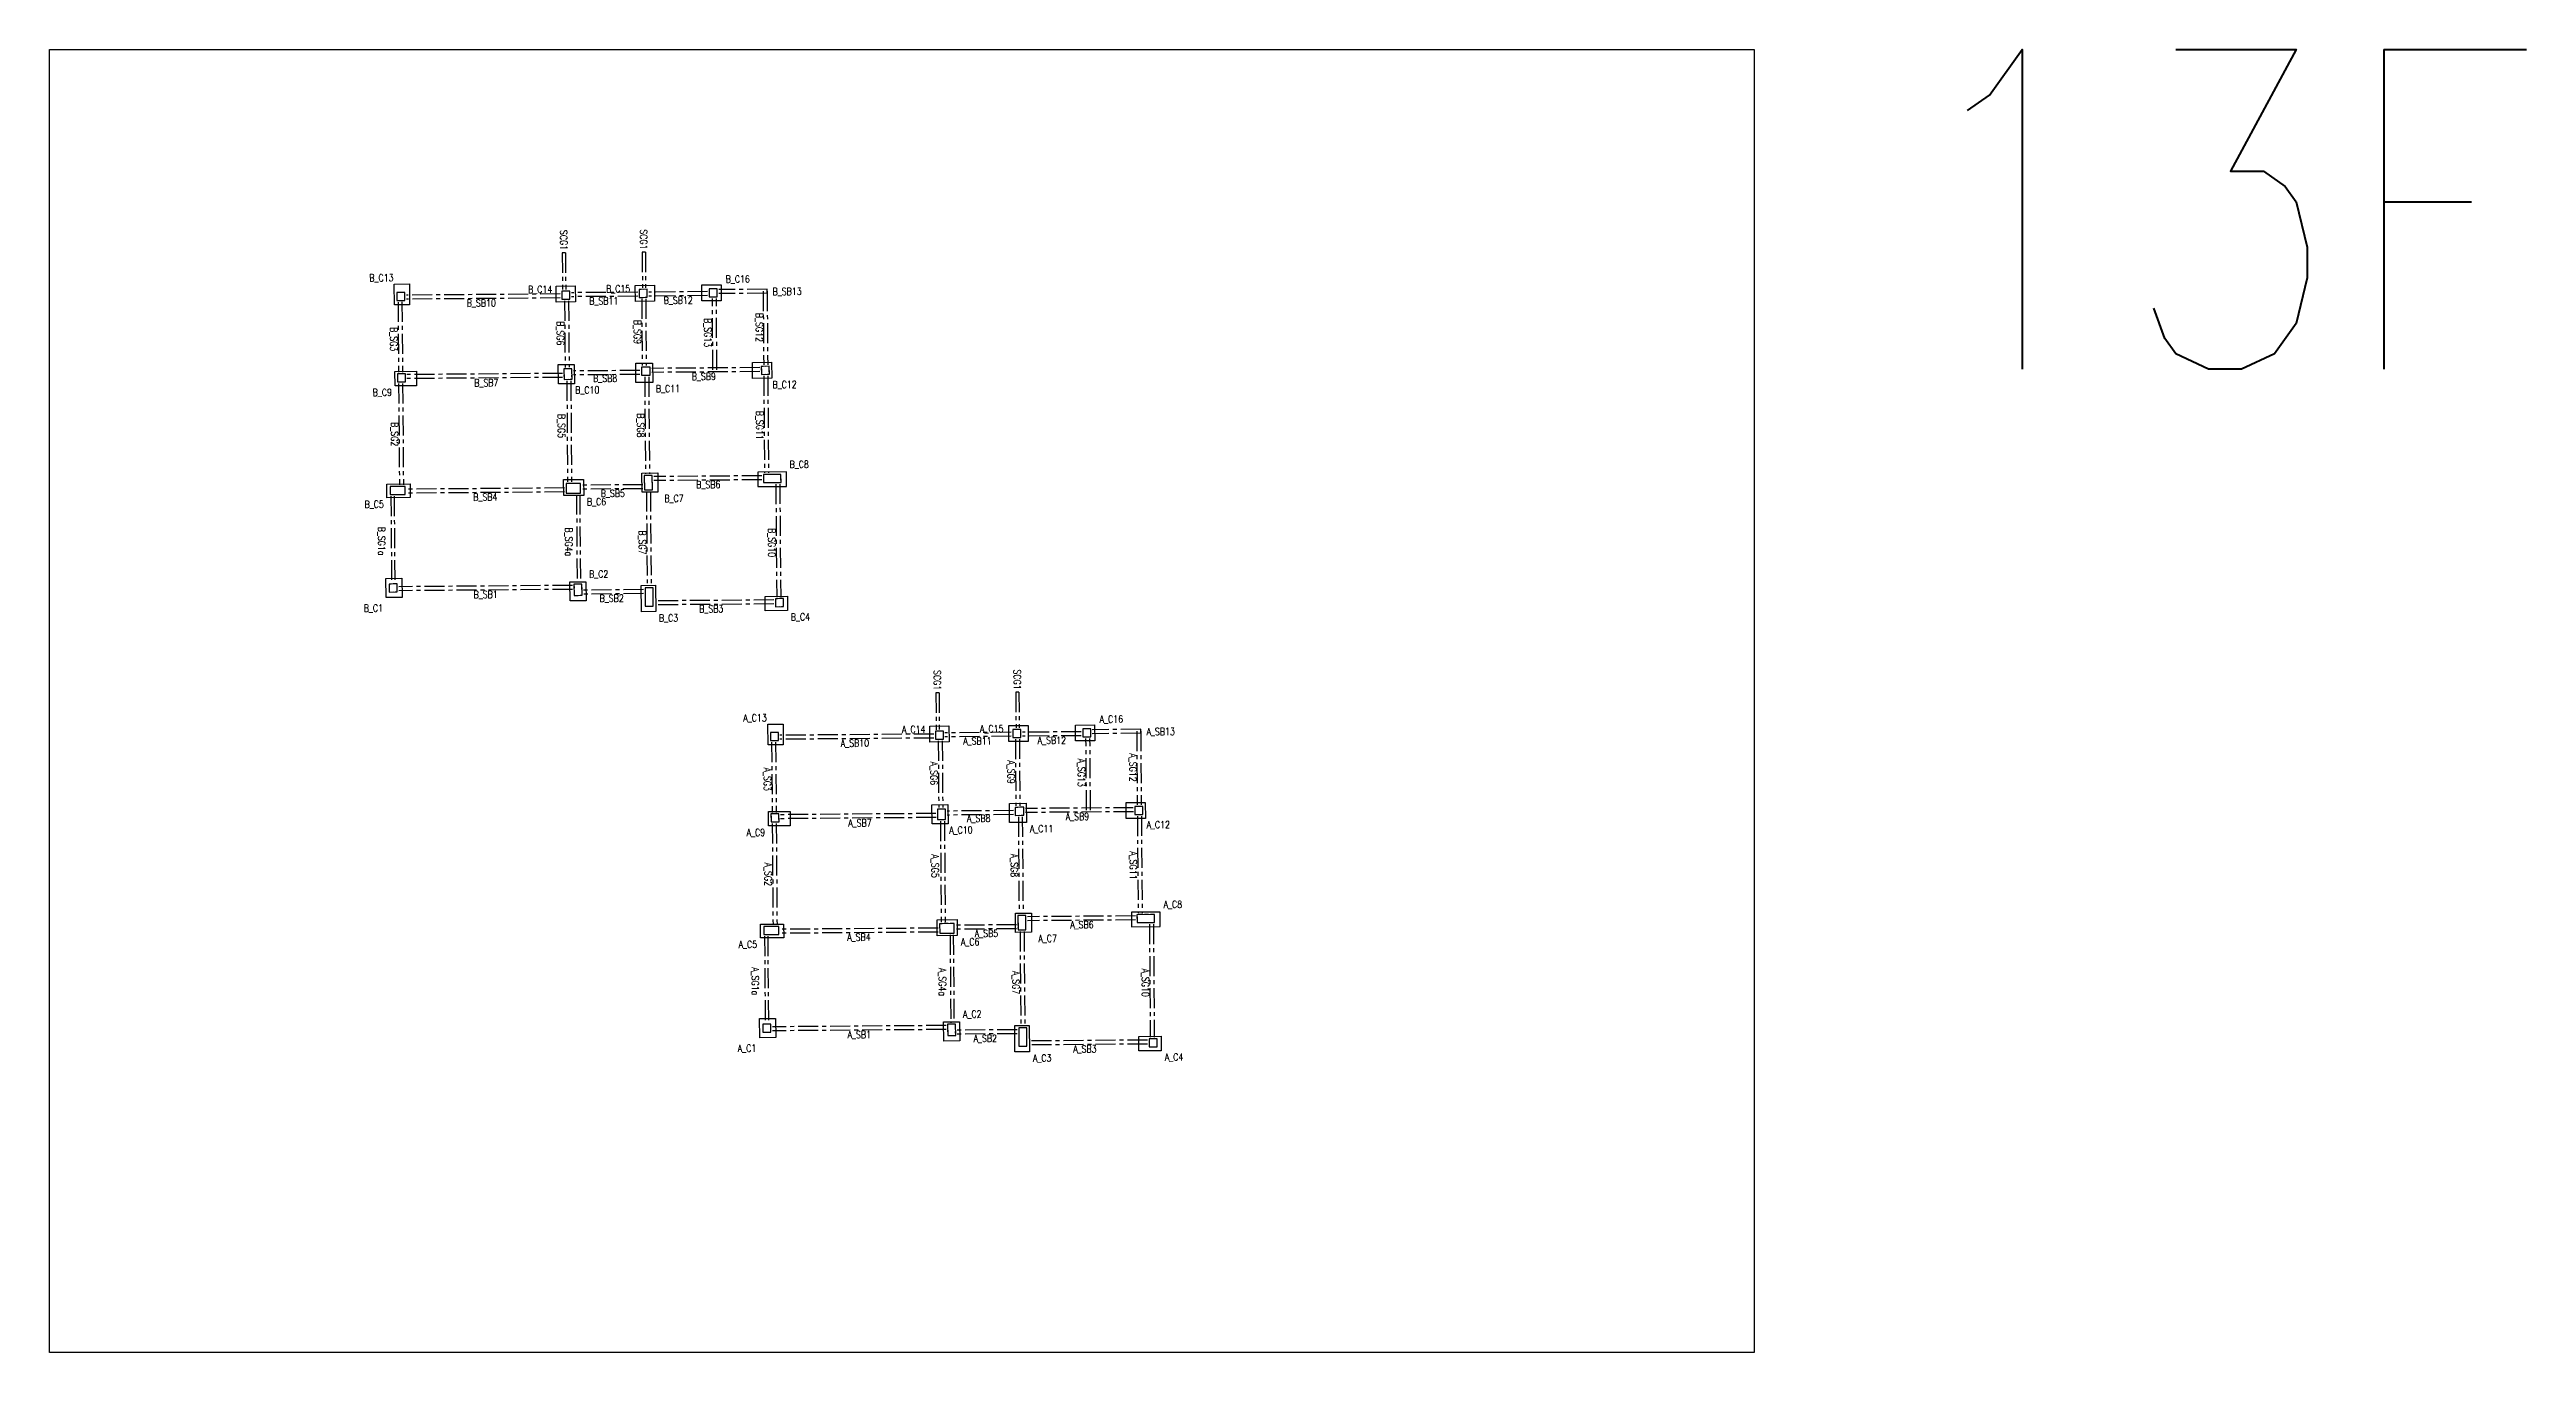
# Model space of a CAD drawing. Header units: millimetres. Extents: x 39613 to 69886, y 27475 to 191272.
# Drawn here: x 50002 to 65498, y 137340 to 145495 of the extents above; entities that cross this region are included whole.
import ezdxf
from ezdxf.enums import TextEntityAlignment as Align

# ---------------------------------------------------------------- set-up
doc = ezdxf.new("R2010")
doc.units = ezdxf.units.MM
doc.header["$LTSCALE"] = 100
doc.header["$MEASUREMENT"] = 0
doc.linetypes.add('CENTER', pattern=[2, 1.25, -0.25, 0.25, -0.25])
doc.linetypes.add('HIDDEN', pattern=[0.375, 0.25, -0.125])
for name, color, linetype in [('TC-COLUMN', 1, 'Continuous'), ('TC-TB', 2, 'Continuous'), ('TC-TC', 4, 'Continuous'), ('TC-虛鋼柱', 4, 'HIDDEN'), ('TC-鋼柱', 11, 'Continuous'), ('TC-鋼粱', 183, 'CENTER')]:
    doc.layers.add(name, color=color, linetype=linetype)
doc.styles.get("Standard").update_dxf_attribs({"font": 'txt.shx', "width": 0.8, "bigfont": 'ae.shx'})

msp = doc.modelspace()

# ---------------------------------------------------------------- linework, layer by layer
at = {"layer": 'Defpoints'}
msp.add_lwpolyline([(60666.19, 145494.97), (60666.19, 137339.6), (50001.56, 137339.6), (50001.56, 145494.97)], close=True, dxfattribs=at)
at = {"layer": 'TC-COLUMN'}
for points in [[(52253.27, 144027.58), (52254.27, 143897.58), (52159.27, 143896.85), (52158.27, 144026.85)], [(53170.73, 144014.63), (53290.73, 144015.55), (53291.49, 143915.55), (53171.5, 143914.63)], [(53665.78, 144018.43), (53785.77, 144019.35), (53786.54, 143919.35), (53666.54, 143918.43)], [(54082.66, 144021.63), (54202.65, 144022.55), (54203.42, 143922.55), (54083.42, 143921.63)], [(53284.57, 143523.49), (53285.49, 143403.49), (53185.49, 143402.72), (53184.57, 143522.72)], [(53774.35, 143531.75), (53775.27, 143411.75), (53670.27, 143410.94), (53669.35, 143530.94)], [(54399.36, 143536.33), (54519.35, 143537.25), (54520.12, 143437.25), (54400.13, 143436.33)], [(52163.17, 143389.68), (52162.47, 143479.68), (52297.47, 143480.72), (52298.16, 143390.72)], [(52111.78, 142774.46), (52256.78, 142775.57), (52257.43, 142690.57), (52112.44, 142689.46)], [(53217.6, 142802.95), (53342.59, 142803.91), (53343.36, 142703.91), (53218.37, 142702.95)], [(53807.3, 142844.48), (53808.22, 142724.48), (53708.22, 142723.71), (53707.3, 142843.71)], [(54432.28, 142849.27), (54432.97, 142759.27), (54612.96, 142760.66), (54612.27, 142850.66)], [(52107.24, 142064.34), (52106.32, 142184.33), (52206.31, 142185.1), (52207.23, 142065.11)], [(53258.43, 142043.24), (53257.51, 142163.24), (53357.51, 142164.01), (53358.43, 142044.01)], [(53702.83, 142140.85), (53792.83, 142141.54), (53794.1, 141976.55), (53704.1, 141975.86)], [(54478.25, 142072.11), (54618.24, 142073.18), (54618.93, 141983.19), (54478.94, 141982.11)], [(54590.7, 141272.95), (54591.7, 141142.95), (54496.7, 141142.22), (54495.7, 141272.22)], [(55508.16, 141260), (55628.16, 141260.92), (55628.92, 141160.92), (55508.93, 141160)], [(56003.21, 141263.8), (56123.2, 141264.72), (56123.97, 141164.72), (56003.97, 141163.8)], [(56420.09, 141267), (56540.08, 141267.92), (56540.85, 141167.92), (56420.85, 141167)], [(54500.6, 140635.05), (54499.91, 140725.05), (54634.9, 140726.09), (54635.59, 140636.09)], [(55622, 140768.85), (55622.92, 140648.86), (55522.92, 140648.09), (55522, 140768.09)], [(56111.78, 140777.12), (56112.7, 140657.12), (56007.7, 140656.31), (56006.78, 140776.31)], [(56736.79, 140781.7), (56856.78, 140782.62), (56857.55, 140682.62), (56737.56, 140681.7)], [(56144.73, 140089.85), (56145.65, 139969.85), (56045.65, 139969.08), (56044.73, 140089.08)], [(56769.71, 140094.64), (56770.4, 140004.64), (56950.39, 140006.03), (56949.7, 140096.03)], [(54449.21, 140019.83), (54594.21, 140020.94), (54594.86, 139935.94), (54449.87, 139934.83)], [(55555.03, 140048.32), (55680.02, 140049.28), (55680.79, 139949.28), (55555.8, 139948.32)], [(54444.67, 139309.71), (54443.75, 139429.7), (54543.74, 139430.47), (54544.66, 139310.48)], [(55595.86, 139288.61), (55594.94, 139408.61), (55694.94, 139409.37), (55695.86, 139289.38)], [(56040.26, 139386.22), (56130.26, 139386.91), (56131.53, 139221.92), (56041.53, 139221.23)], [(56815.68, 139317.48), (56955.67, 139318.55), (56956.36, 139228.56), (56816.37, 139227.48)]]:
    msp.add_lwpolyline(points, close=True, dxfattribs=at)
at = {"layer": 'TC-虛鋼柱'}
for points in [[(52174.06, 143924.47), (52224.06, 143924.85), (52223.67, 143974.85), (52173.68, 143974.47)], [(53206.36, 143932.4), (53256.36, 143932.78), (53255.98, 143982.78), (53205.98, 143982.39)], [(53691.35, 143943.62), (53741.35, 143944.01), (53740.97, 143994), (53690.97, 143993.62)], [(54128.23, 143946.98), (54178.23, 143947.36), (54177.84, 143997.36), (54127.85, 143996.98)], [(53220.28, 143430.49), (53270.28, 143430.87), (53269.78, 143495.87), (53219.78, 143495.49)], [(53704.92, 143456.21), (53759.92, 143456.63), (53759.54, 143506.63), (53704.54, 143506.21)], [(54454.93, 143461.75), (54504.93, 143462.13), (54504.55, 143512.13), (54454.55, 143511.75)], [(52177.97, 143414.8), (52227.97, 143415.18), (52227.59, 143465.18), (52177.59, 143464.8)], [(52132.28, 142709.61), (52227.28, 142710.34), (52226.9, 142760.34), (52131.9, 142759.61)], [(53233.25, 142718.07), (53323.25, 142718.76), (53322.79, 142778.76), (53232.79, 142778.07)], [(53723.1, 142738.83), (53773.1, 142739.21), (53772.41, 142829.21), (53722.41, 142828.83)], [(54577.77, 142785.38), (54577.39, 142835.38), (54467.39, 142834.54), (54467.78, 142784.54)], [(52126.97, 142099.49), (52176.97, 142099.87), (52176.58, 142149.87), (52126.58, 142149.49)], [(53283.16, 142078.43), (53333.16, 142078.82), (53332.62, 142148.81), (53282.63, 142148.43)], [(53728.83, 142011.04), (53778.83, 142011.42), (53777.95, 142126.42), (53727.95, 142126.03)], [(54543.74, 142007.61), (54593.74, 142007.99), (54593.36, 142057.99), (54543.36, 142057.61)], [(54511.49, 141169.84), (54561.49, 141170.22), (54561.1, 141220.22), (54511.11, 141219.84)], [(55543.79, 141177.77), (55593.79, 141178.15), (55593.41, 141228.15), (55543.41, 141227.76)], [(56028.78, 141188.99), (56078.78, 141189.38), (56078.4, 141239.37), (56028.4, 141238.99)], [(56465.66, 141192.35), (56515.66, 141192.73), (56515.27, 141242.73), (56465.28, 141242.35)], [(54515.4, 140660.17), (54565.4, 140660.55), (54565.02, 140710.55), (54515.02, 140710.17)], [(55557.71, 140675.86), (55607.71, 140676.24), (55607.21, 140741.24), (55557.21, 140740.86)], [(56042.35, 140701.58), (56097.35, 140702), (56096.97, 140752), (56041.97, 140751.58)], [(56792.36, 140707.12), (56842.36, 140707.5), (56841.98, 140757.5), (56791.98, 140757.12)], [(54469.71, 139954.98), (54564.71, 139955.71), (54564.33, 140005.71), (54469.33, 140004.98)], [(55570.68, 139963.44), (55660.68, 139964.13), (55660.22, 140024.13), (55570.22, 140023.44)], [(56060.54, 139984.2), (56110.53, 139984.58), (56109.84, 140074.58), (56059.84, 140074.2)], [(56915.2, 140030.75), (56914.82, 140080.75), (56804.82, 140079.91), (56805.21, 140029.91)], [(54464.4, 139344.86), (54514.4, 139345.24), (54514.01, 139395.24), (54464.01, 139394.86)], [(55620.59, 139323.8), (55670.59, 139324.19), (55670.05, 139394.18), (55620.06, 139393.8)], [(56066.26, 139256.41), (56116.26, 139256.79), (56115.38, 139371.79), (56065.38, 139371.4)], [(56881.17, 139252.98), (56931.17, 139253.36), (56930.79, 139303.36), (56880.79, 139302.98)]]:
    msp.add_lwpolyline(points, close=True, dxfattribs=at)
at = {"layer": 'TC-鋼柱'}
for points in [[(52174.06, 143924.47), (52224.06, 143924.85), (52223.67, 143974.85), (52173.68, 143974.47)], [(53206.36, 143932.4), (53256.36, 143932.78), (53255.98, 143982.78), (53205.98, 143982.39)], [(53691.35, 143943.62), (53741.35, 143944.01), (53740.97, 143994), (53690.97, 143993.62)], [(54128.23, 143946.98), (54178.23, 143947.36), (54177.84, 143997.36), (54127.85, 143996.98)], [(53220.28, 143430.49), (53270.28, 143430.87), (53269.78, 143495.87), (53219.78, 143495.49)], [(53704.92, 143456.21), (53759.92, 143456.63), (53759.54, 143506.63), (53704.54, 143506.21)], [(54454.93, 143461.75), (54504.93, 143462.13), (54504.55, 143512.13), (54454.55, 143511.75)], [(52177.97, 143414.8), (52227.97, 143415.18), (52227.59, 143465.18), (52177.59, 143464.8)], [(52132.28, 142709.61), (52227.28, 142710.34), (52226.9, 142760.34), (52131.9, 142759.61)], [(53233.25, 142718.07), (53323.25, 142718.76), (53322.79, 142778.76), (53232.79, 142778.07)], [(53723.1, 142738.83), (53773.1, 142739.21), (53772.41, 142829.21), (53722.41, 142828.83)], [(54577.77, 142785.38), (54577.39, 142835.38), (54467.39, 142834.54), (54467.78, 142784.54)], [(52126.97, 142099.49), (52176.97, 142099.87), (52176.58, 142149.87), (52126.58, 142149.49)], [(53283.16, 142078.43), (53333.16, 142078.82), (53332.62, 142148.81), (53282.63, 142148.43)], [(53728.83, 142011.04), (53778.83, 142011.42), (53777.95, 142126.42), (53727.95, 142126.03)], [(54543.74, 142007.61), (54593.74, 142007.99), (54593.36, 142057.99), (54543.36, 142057.61)], [(54511.49, 141169.84), (54561.49, 141170.22), (54561.1, 141220.22), (54511.11, 141219.84)], [(55543.79, 141177.77), (55593.79, 141178.15), (55593.41, 141228.15), (55543.41, 141227.76)], [(56028.78, 141188.99), (56078.78, 141189.38), (56078.4, 141239.37), (56028.4, 141238.99)], [(56465.66, 141192.35), (56515.66, 141192.73), (56515.27, 141242.73), (56465.28, 141242.35)], [(54515.4, 140660.17), (54565.4, 140660.55), (54565.02, 140710.55), (54515.02, 140710.17)], [(55557.71, 140675.86), (55607.71, 140676.24), (55607.21, 140741.24), (55557.21, 140740.86)], [(56042.35, 140701.58), (56097.35, 140702), (56096.97, 140752), (56041.97, 140751.58)], [(56792.36, 140707.12), (56842.36, 140707.5), (56841.98, 140757.5), (56791.98, 140757.12)], [(54469.71, 139954.98), (54564.71, 139955.71), (54564.33, 140005.71), (54469.33, 140004.98)], [(55570.68, 139963.44), (55660.68, 139964.13), (55660.22, 140024.13), (55570.22, 140023.44)], [(56060.54, 139984.2), (56110.53, 139984.58), (56109.84, 140074.58), (56059.84, 140074.2)], [(56915.2, 140030.75), (56914.82, 140080.75), (56804.82, 140079.91), (56805.21, 140029.91)], [(54464.4, 139344.86), (54514.4, 139345.24), (54514.01, 139395.24), (54464.01, 139394.86)], [(55620.59, 139323.8), (55670.59, 139324.19), (55670.05, 139394.18), (55620.06, 139393.8)], [(56066.26, 139256.41), (56116.26, 139256.79), (56115.38, 139371.79), (56065.38, 139371.4)], [(56881.17, 139252.98), (56931.17, 139253.36), (56930.79, 139303.36), (56880.79, 139302.98)]]:
    msp.add_lwpolyline(points, close=True, dxfattribs=at)
at = {"layer": 'TC-鋼粱'}
for p, q in [((53229.13, 144222.6), (53209.14, 144222.44)), ((53209.14, 144222.44), (53210.9, 143992.43)), ((53229.13, 144222.6), (53230.9, 143992.59)), ((53729.18, 144226.44), (53709.18, 144226.28)), ((53709.18, 144226.28), (53710.89, 144003.77)), ((53729.18, 144226.44), (53730.89, 144003.93)), ((53196.11, 143964.82), (52233.81, 143957.43)), ((53681.1, 143976.04), (53266.05, 143972.86)), ((54117.98, 143979.4), (53751.1, 143976.58)), ((54490.84, 143994.76), (54187.88, 143992.44)), ((54491.03, 143969.76), (54188.07, 143967.44)), ((54465.94, 143982.07), (54469.47, 143521.86)), ((54491.03, 143969.76), (54490.84, 143994.76)), ((54490.94, 143982.26), (54494.47, 143522.06)), ((52181.64, 143914.53), (52185.01, 143474.85)), ((52206.64, 143914.72), (52210.01, 143475.04)), ((53196.31, 143939.82), (52234, 143932.43)), ((53223.91, 143922.53), (53227.12, 143505.54)), ((53248.91, 143922.72), (53252.12, 143505.74)), ((53681.29, 143951.04), (53266.25, 143947.86)), ((53706.43, 143933.74), (53709.63, 143516.25)), ((53731.43, 143933.93), (53734.63, 143516.44)), ((54118.17, 143954.4), (53751.29, 143951.58)), ((54151.74, 143489.42), (54148.31, 143937.13)), ((54176.74, 143489.61), (54173.31, 143937.32)), ((54444.61, 143504.17), (53769.6, 143498.99)), ((52185.55, 143404.85), (52190.43, 142770.06)), ((52210.55, 143405.05), (52215.42, 142770.25)), ((53209.99, 143467.72), (52237.63, 143460.26)), ((53210.18, 143442.72), (52237.82, 143435.26)), ((53237.85, 143420.62), (53242.71, 142788.14)), ((53262.85, 143420.82), (53267.71, 142788.33)), ((53694.69, 143486.13), (53279.88, 143482.95)), ((53694.89, 143461.13), (53280.07, 143457.95)), ((53725.17, 143446.37), (53729.84, 142838.88)), ((53750.17, 143446.56), (53754.84, 142839.08)), ((54444.8, 143479.17), (53769.79, 143473.99)), ((54470.01, 143451.87), (54474.67, 142844.59)), ((54495.01, 143452.06), (54499.67, 142844.79)), ((53223, 142750.49), (52237.03, 142742.92)), ((53223.19, 142725.49), (52237.22, 142717.92)), ((53712.86, 142771.25), (53332.87, 142768.33)), ((53713.05, 142746.25), (53333.06, 142743.33)), ((53735.82, 142728.79), (53740.37, 142136.13)), ((53760.82, 142728.98), (53765.37, 142136.32)), ((54457.45, 142826.96), (53782.47, 142821.78)), ((54457.64, 142801.96), (53782.66, 142796.78)), ((54545.35, 142775.13), (54550.78, 142067.67)), ((54570.35, 142775.33), (54575.78, 142067.86)), ((52137.36, 142699.65), (52141.51, 142159.6)), ((52157.36, 142699.8), (52161.51, 142159.76)), ((53298.32, 142708.57), (53302.55, 142158.58)), ((53318.32, 142708.72), (53322.55, 142158.74)), ((53272.68, 142140.85), (52186.72, 142132.51)), ((53272.88, 142115.85), (52186.91, 142107.51)), ((53718.04, 142114.27), (53342.91, 142111.39)), ((53718.23, 142089.27), (53343.1, 142086.39)), ((54533.42, 142049.73), (53788.58, 142044.01)), ((54533.61, 142024.73), (53788.77, 142019.01)), ((55566.56, 141467.97), (55546.57, 141467.81)), ((55546.57, 141467.81), (55548.33, 141237.8)), ((55566.56, 141467.97), (55568.33, 141237.96)), ((56066.61, 141471.81), (56046.61, 141471.65)), ((56046.61, 141471.65), (56048.32, 141249.14)), ((56066.61, 141471.81), (56068.32, 141249.3)), ((55533.54, 141210.19), (54571.24, 141202.8)), ((55533.74, 141185.19), (54571.43, 141177.8)), ((56018.53, 141221.41), (55603.48, 141218.23)), ((56018.72, 141196.41), (55603.68, 141193.23)), ((56043.86, 141179.11), (56047.06, 140761.62)), ((56068.86, 141179.3), (56072.06, 140761.81)), ((56455.41, 141224.77), (56088.53, 141221.95)), ((56455.6, 141199.77), (56088.72, 141196.95)), ((56489.17, 140734.79), (56485.74, 141182.5)), ((56514.17, 140734.98), (56510.74, 141182.69)), ((56828.27, 141240.13), (56525.31, 141237.81)), ((56828.46, 141215.13), (56525.5, 141212.81)), ((56803.37, 141227.44), (56806.9, 140767.23)), ((56828.46, 141215.13), (56828.27, 141240.13)), ((56828.37, 141227.63), (56831.9, 140767.43)), ((54519.07, 141159.9), (54522.44, 140720.22)), ((54544.07, 141160.09), (54547.44, 140720.41)), ((55561.34, 141167.9), (55564.55, 140750.91)), ((55586.34, 141168.09), (55589.55, 140751.11)), ((55547.42, 140713.09), (54575.06, 140705.63)), ((56032.12, 140731.5), (55617.31, 140728.32)), ((56032.32, 140706.5), (55617.5, 140703.32)), ((56782.04, 140749.54), (56107.03, 140744.36)), ((56782.23, 140724.54), (56107.22, 140719.36)), ((54522.98, 140650.22), (54527.86, 140015.43)), ((54547.98, 140650.42), (54552.85, 140015.62)), ((55547.61, 140688.09), (54575.25, 140680.63)), ((55575.28, 140665.99), (55580.14, 140033.51)), ((55600.28, 140666.19), (55605.14, 140033.7)), ((56062.6, 140691.74), (56067.27, 140084.25)), ((56087.6, 140691.93), (56092.27, 140084.45)), ((56807.44, 140697.24), (56812.1, 140089.96)), ((56832.44, 140697.43), (56837.1, 140090.15)), ((54474.79, 139945.02), (54478.94, 139404.97)), ((54494.79, 139945.17), (54498.94, 139405.13)), ((55560.43, 139995.86), (54574.46, 139988.29)), ((55560.62, 139970.86), (54574.65, 139963.29)), ((55635.76, 139953.94), (55639.98, 139403.95)), ((55655.75, 139954.09), (55659.98, 139404.11)), ((56050.29, 140016.62), (55670.3, 140013.7)), ((56050.48, 139991.62), (55670.49, 139988.7)), ((56073.25, 139974.16), (56077.8, 139381.5)), ((56098.25, 139974.35), (56102.8, 139381.69)), ((56794.88, 140072.33), (56119.9, 140067.15)), ((56795.07, 140047.33), (56120.09, 140042.15)), ((56882.78, 140020.5), (56888.21, 139313.04)), ((56907.78, 140020.7), (56913.21, 139313.23)), ((55610.11, 139386.22), (54524.15, 139377.88)), ((55610.31, 139361.22), (54524.34, 139352.88)), ((56055.47, 139359.64), (55680.34, 139356.76)), ((56055.66, 139334.64), (55680.53, 139331.76)), ((56870.85, 139295.1), (56126.01, 139289.38)), ((56871.04, 139270.1), (56126.2, 139264.38))]:
    msp.add_line(p, q, dxfattribs=at)

# ---------------------------------------------------------------- texts
at = {"layer": 'Defpoints', "color": 3, "width": 0.8}
msp.add_text('13F', height=2000, rotation=360, dxfattribs=at).set_placement((61589.25, 145494.97), align=Align.TOP_LEFT)
at = {"layer": 'TC-TB', "width": 0.8}
for s, rotation, p in [('SCG1', 270.440027, (53218.52, 144302.52)), ('SCG1', 270.440027, (53718.57, 144306.36)), ('B_SB13', 0.440027, (54615.98, 143980.72)), ('B_SB10', 0.440027, (52702.86, 143908.53)), ('B_SB11', 0.440027, (53468.98, 143921.91)), ('B_SB12', 0.440027, (53934.94, 143925.49)), ('B_SG13', 270, (54119.95, 143723.05)), ('B_SG12', 270, (54442.67, 143755.62)), ('B_SG3', 270, (52155.92, 143681.98)), ('B_SG6', 270, (53197.98, 143718.83)), ('B_SG9', 270, (53680.39, 143727.28)), ('B_SB7', 0.440027, (52734.23, 143409.07)), ('B_SB8', 0.440027, (53477.65, 143437.1)), ('B_SB9', 0.440027, (54095, 143448.99)), ('B_SG5', 270, (53205.02, 143138.61)), ('B_SG8', 270, (53700, 143142.41)), ('B_SG11', 270, (54444.88, 143143.02)), ('B_SG2', 270, (52160.49, 143087.25)), ('B_SB5', 0.440027, (53525.76, 142717.31)), ('B_SB6', 0.440027, (54122.86, 142771.89)), ('B_SB4', 0.440027, (52727.92, 142694.19)), ('B_SG1a', 270, (52079.52, 142417.92)), ('B_SG4a', 270, (53250.59, 142413.19)), ('B_SG7', 270, (53710.77, 142409.76)), ('B_SG10', 270, (54520.66, 142408.69)), ('B_SB1', 0.440027, (52730.11, 142084.18)), ('B_SB2', 0.440027, (53518.38, 142060.24)), ('B_SB3', 0.440027, (54141.4, 141994.21)), ('SCG1', 270.440027, (55555.95, 141547.89)), ('SCG1', 270.440027, (56056, 141551.73)), ('A_SB10', 0.440027, (55040.29, 141153.9)), ('A_SB11', 0.440027, (55806.41, 141167.28)), ('A_SB12', 0.440027, (56272.37, 141170.86)), ('A_SB13', 0.440027, (56953.41, 141226.09)), ('A_SG6', 270, (55535.41, 140964.2)), ('A_SG9', 270, (56017.82, 140972.65)), ('A_SG13', 270, (56457.38, 140968.42)), ('A_SG12', 270, (56780.1, 141000.99)), ('A_SG3', 270, (54493.35, 140927.35)), ('A_SB9', 0.440027, (56432.43, 140694.36)), ('A_SB7', 0.440027, (55071.66, 140654.44)), ('A_SB8', 0.440027, (55815.08, 140682.47)), ('A_SG2', 270, (54497.92, 140332.62)), ('A_SG5', 270, (55542.45, 140383.98)), ('A_SG8', 270, (56037.44, 140387.78)), ('A_SG11', 270, (56782.31, 140388.39)), ('A_SB4', 0.440027, (55065.35, 139939.56)), ('A_SB5', 0.440027, (55863.19, 139962.68)), ('A_SB6', 0.440027, (56460.29, 140017.26)), ('A_SG1a', 270, (54416.95, 139663.29)), ('A_SG4a', 270, (55588.02, 139658.56)), ('A_SG7', 270, (56048.2, 139655.12)), ('A_SG10', 270, (56858.09, 139654.06)), ('A_SB1', 0.440027, (55067.54, 139329.55)), ('A_SB2', 0.440027, (55855.81, 139305.61)), ('A_SB3', 0.440027, (56478.83, 139239.58))]:
    msp.add_text(s, height=45, rotation=rotation, dxfattribs=at).set_placement(p, align=Align.MIDDLE_CENTER)
at = {"layer": 'TC-TC', "width": 0.8}
for s, p in [('B_C13', (52077.97, 144066.23)), ('B_C14', (53070.89, 143993.86)), ('B_C15', (53558.93, 143997.61)), ('B_C16', (54307.38, 144058.36)), ('B_C9', (52083.48, 143349.07)), ('B_C10', (53365.79, 143364.1)), ('B_C11', (53870.57, 143372.48)), ('B_C12', (54600.43, 143397.87)), ('B_C8', (54691.9, 142898.77)), ('B_C5', (52032.75, 142648.85)), ('B_C6', (53423.67, 142664.53)), ('B_C7', (53908.52, 142685.25)), ('B_C2', (53437.14, 142212.11)), ('B_C1', (52027.74, 141998.73)), ('B_C3', (53874.4, 141937.16)), ('B_C4', (54699.24, 141943.5)), ('A_C13', (54415.4, 141311.6)), ('A_C16', (56644.81, 141303.73)), ('A_C14', (55408.32, 141239.23)), ('A_C15', (55896.36, 141242.98)), ('A_C9', (54420.91, 140594.44)), ('A_C10', (55703.22, 140609.47)), ('A_C11', (56208, 140617.85)), ('A_C12', (56937.86, 140643.24)), ('A_C8', (57029.33, 140144.14)), ('A_C6', (55761.1, 139909.9)), ('A_C7', (56245.95, 139930.62)), ('A_C5', (54370.18, 139894.22)), ('A_C2', (55774.57, 139457.48)), ('A_C1', (54365.17, 139244.09)), ('A_C3', (56211.83, 139182.53)), ('A_C4', (57036.67, 139188.87))]:
    msp.add_text(s, height=45, rotation=0.440027, dxfattribs=at).set_placement(p, align=Align.MIDDLE_CENTER)

doc.saveas('drawing.dxf')
